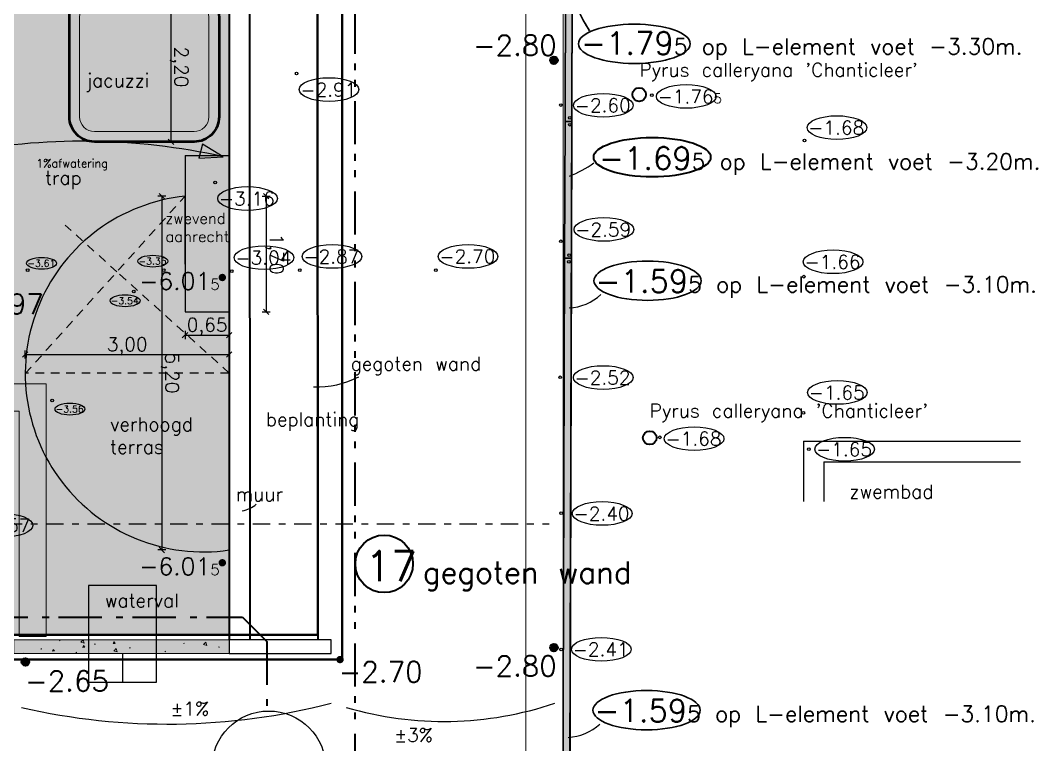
# Model space of a CAD drawing. Header units: millimetres. Extents: x 361 to 21231, y 184 to 1849.
# Drawn here: x 2509.96 to 2524.88, y 500.86 to 511.5 of the extents above; entities that cross this region are included whole.
import ezdxf

# ---------------------------------------------------------------- set-up
doc = ezdxf.new("R2010")
doc.units = ezdxf.units.MM
doc.header["$LTSCALE"] = 0.2
for name, pattern in [('[LP] Type-6', [5.288458, 3.169996, -1.059993, 0.352704, -0.705764]), ('[LP] Type-7', [9.521927, 3.169996, -1.059993, 3.175, -1.058469, 0.352704, -0.705764]), ('[LP] Type-8', [6.346927, 3.169996, -1.059993, 0.352704, -0.705764, 0.352704, -0.705764]), ('DASHDOT2', [12.7, 6.35, -3.175, 0, -3.175]), ('HIDDEN2', [4.7625, 3.175, -1.5875])]:
    doc.linetypes.add(name, pattern=pattern)
for name, color, linetype, lineweight in [('... architectuur', 7, 'Continuous', 5), ('... architectuur - ALGEMEEN', 7, 'Continuous', 5), ('... architectuur ... ALGEMEEN', 7, 'Continuous', 13), ('... interieur - ALGEMEEN', 7, 'Continuous', 5), ('aslijnen', 10, 'DASHDOT2', 25), ('bijgebouw', 7, 'Continuous', 35), ('bomen', 7, 'Continuous', 35), ('helling', 96, 'Continuous', 25), ('huis', 7, 'Continuous', 40), ('L-elementen', 7, 'Continuous', 30), ('L-elementen 2', 150, 'Continuous', 30), ('L-elementen 4', 10, 'Continuous', 30), ('L-elementen 6', 140, 'Continuous', 30), ('maten', 1, 'Continuous', 18), ('nieuwe hoogtepunten', 154, 'Continuous', 35), ('nummers', 10, 'Continuous', 35), ('titel', 7, 'Continuous', 5)]:
    doc.layers.add(name, color=color, linetype=linetype, lineweight=lineweight)
for name, color, linetype, lineweight, true_color in [('... riolering - DWA', 7, '[LP] Type-6', 35, 0x666360), ('... riolering - FWA', 7, '[LP] Type-7', 35, 0xb58900), ('... riolering - RWA', 7, '[LP] Type-8', 35, 0x0080d1), ('L-elementen 5', 7, 'Continuous', 35, 0xffa64d)]:
    doc.layers.add(name, color=color, linetype=linetype, lineweight=lineweight, true_color=true_color)
for name, color, linetype in [('3 de opmeting', 7, 'Continuous'), ('bestaande hoogtepunten', 7, 'Continuous'), ('bestaande hoogtepunten  30-6-2020', 200, 'Continuous'), ('ontwerp', 7, 'Continuous')]:
    doc.layers.add(name, color=color, linetype=linetype)
doc.styles.get("Standard").update_dxf_attribs({"font": 'txt.shx', "height": 0.2})
doc.dimstyles.new('maat aanduiding voor tuin', dxfattribs={"dimscale": 0.2, "dimtxt": 0.2, "dimasz": 0.4, "dimexe": 0.3, "dimexo": 0.3, "dimgap": 0.02, "dimtad": 1, "dimzin": 1, "dimtxsty": 'Standard', "dimblk": 'OBLIQUE', "dimcen": 0.2, "dimadec": 0, "dimazin": 3, "dimtfac": 1, "dimtix": 1, "dimtmove": 0, "dimatfit": 3, "dimldrblk": 'OBLIQUE', "dimfxl": 0.3, "dimfxlon": 1, "dimarcsym": 1})

# ---------------------------------------------------------------- blocks, each defined once
blk = doc.blocks.new('_Oblique')
at = {"color": 0, "linetype": 'ByBlock', "lineweight": -2}
blk.add_line((-0.5, -0.5), (0.5, 0.5), dxfattribs=at)
blk = doc.blocks.new('*D1694')
at = {"layer": 'Defpoints', "color": 0, "ltscale": 0.2, "transparency": 16777216}
for p in [(2512.381, 510.098), (2513.031, 510.098), (2513.031, 506.878)]:
    blk.add_point(p, dxfattribs=at)
at = {"layer": 'maten', "color": 0, "lineweight": -2, "ltscale": 0.2, "transparency": 16777216}
for p, q in [((2512.381, 506.938), (2512.381, 506.818)), ((2513.031, 506.938), (2513.031, 506.818)), ((2512.381, 506.878), (2513.031, 506.878))]:
    blk.add_line(p, q, dxfattribs=at)
at = {"layer": 'maten', "color": 0, "lineweight": -2, "ltscale": 0.2, "transparency": 16777216, "xscale": 0.08000000000000074, "yscale": 0.08000000000000074, "zscale": 0.08000000000000074}
for p, rotation in [((2512.381, 506.878), 180.0061414760521), ((2513.031, 506.878), 0.006141476052073934)]:
    blk.add_blockref('_Oblique', p, dxfattribs=dict(at, rotation=rotation))
at = {"layer": 'maten', "color": 0, "ltscale": 0.2, "transparency": 16777216, "insert": (2512.706, 506.998), "char_height": 0.2, "attachment_point": 5, "rotation": 0.0061}
blk.add_mtext('0,65', dxfattribs=at)
blk = doc.blocks.new('*D1811')
at = {"layer": 'Defpoints', "color": 0, "ltscale": 0.2, "transparency": 16777216}
for p in [(2513.031, 506.592), (2510.031, 506.319), (2513.031, 506.319)]:
    blk.add_point(p, dxfattribs=at)
at = {"layer": 'maten', "color": 0, "lineweight": -2, "ltscale": 0.2, "transparency": 16777216}
for p, q in [((2510.031, 506.532), (2510.031, 506.652)), ((2510.031, 506.592), (2513.031, 506.592)), ((2513.031, 506.532), (2513.031, 506.652))]:
    blk.add_line(p, q, dxfattribs=at)
at = {"layer": 'maten', "color": 0, "lineweight": -2, "ltscale": 0.2, "transparency": 16777216, "xscale": 0.08000000000000074, "yscale": 0.08000000000000074, "zscale": 0.08000000000000074}
for p, rotation in [((2510.031, 506.592), 180.0061414760521), ((2513.031, 506.592), 0.006141476052073934)]:
    blk.add_blockref('_Oblique', p, dxfattribs=dict(at, rotation=rotation))
at = {"layer": 'maten', "color": 0, "ltscale": 0.2, "transparency": 16777216, "insert": (2511.531, 506.713), "char_height": 0.2, "attachment_point": 5, "rotation": 0.0061}
blk.add_mtext('3,00', dxfattribs=at)
blk = doc.blocks.new('*D1812')
at = {"layer": 'Defpoints', "color": 0, "ltscale": 0.2, "transparency": 16777216}
for p in [(2512.381, 508.919), (2512.381, 507.219), (2513.575, 507.219)]:
    blk.add_point(p, dxfattribs=at)
at = {"layer": 'maten', "color": 0, "lineweight": -2, "ltscale": 0.2, "transparency": 16777216}
for p, q in [((2513.515, 508.919), (2513.635, 508.919)), ((2513.575, 508.919), (2513.575, 507.219)), ((2513.515, 507.219), (2513.635, 507.219))]:
    blk.add_line(p, q, dxfattribs=at)
at = {"layer": 'maten', "color": 0, "lineweight": -2, "ltscale": 0.2, "transparency": 16777216, "xscale": 0.08000000000000074, "yscale": 0.08000000000000074, "zscale": 0.08000000000000074}
for p, rotation in [((2513.575, 508.919), 90.00614147605208), ((2513.575, 507.219), 270.0061414760521)]:
    blk.add_blockref('_Oblique', p, dxfattribs=dict(at, rotation=rotation))
at = {"layer": 'maten', "color": 0, "ltscale": 0.2, "transparency": 16777216, "insert": (2513.696, 508.069), "char_height": 0.2, "attachment_point": 5, "rotation": 270.0061}
blk.add_mtext('1,70', dxfattribs=at)
blk = doc.blocks.new('*D1813')
at = {"layer": 'Defpoints', "color": 0, "ltscale": 0.2, "transparency": 16777216}
for p in [(2512.381, 508.919), (2512.04, 503.719), (2513.031, 503.719)]:
    blk.add_point(p, dxfattribs=at)
at = {"layer": 'maten', "color": 0, "lineweight": -2, "ltscale": 0.2, "transparency": 16777216}
for p, q in [((2512.1, 508.919), (2511.98, 508.919)), ((2512.04, 508.919), (2512.04, 503.719)), ((2512.1, 503.719), (2511.98, 503.719))]:
    blk.add_line(p, q, dxfattribs=at)
at = {"layer": 'maten', "color": 0, "lineweight": -2, "ltscale": 0.2, "transparency": 16777216, "xscale": 0.08000000000000074, "yscale": 0.08000000000000074, "zscale": 0.08000000000000074}
for p, rotation in [((2512.04, 508.919), 90.00614147605208), ((2512.04, 503.719), 270.0061414760521)]:
    blk.add_blockref('_Oblique', p, dxfattribs=dict(at, rotation=rotation))
at = {"layer": 'maten', "color": 0, "ltscale": 0.2, "transparency": 16777216, "insert": (2512.161, 506.319), "char_height": 0.2, "attachment_point": 5, "rotation": 270.0061}
blk.add_mtext('5,20', dxfattribs=at)
blk = doc.blocks.new('*D1695')
at = {"layer": 'Defpoints', "color": 0, "ltscale": 0.2, "transparency": 16777216}
for p in [(2512.381, 511.919), (2512.174, 509.719), (2512.381, 509.719)]:
    blk.add_point(p, dxfattribs=at)
at = {"layer": 'maten', "color": 0, "lineweight": -2, "ltscale": 0.2, "transparency": 16777216}
for p, q in [((2512.234, 511.919), (2512.114, 511.919)), ((2512.174, 511.919), (2512.174, 509.719)), ((2512.234, 509.719), (2512.114, 509.719))]:
    blk.add_line(p, q, dxfattribs=at)
at = {"layer": 'maten', "color": 0, "lineweight": -2, "ltscale": 0.2, "transparency": 16777216, "xscale": 0.08000000000000074, "yscale": 0.08000000000000074, "zscale": 0.08000000000000074}
for p, rotation in [((2512.174, 511.919), 90.00614147605208), ((2512.174, 509.719), 270.0061414760521)]:
    blk.add_blockref('_Oblique', p, dxfattribs=dict(at, rotation=rotation))
at = {"layer": 'maten', "color": 0, "ltscale": 0.2, "transparency": 16777216, "insert": (2512.295, 510.819), "char_height": 0.2, "attachment_point": 5, "rotation": 270.0061}
blk.add_mtext('2,20', dxfattribs=at)
blk = doc.blocks.new('Groep-83')
at = {"layer": '... architectuur - ALGEMEEN', "color": 47, "linetype": 'Continuous', "lineweight": 50, "true_color": 0x80712a, "flags": 128}
blk.add_lwpolyline([(82, 4315.3, -0.414214), (118.7, 4352), (265.3, 4352, -0.414214), (302, 4315.3), (302, 4168.7, -0.414214), (265.3, 4132), (118.7, 4132, -0.414214), (82, 4168.7)], format="xyb", close=True, dxfattribs=at)
at = {"layer": '... architectuur - ALGEMEEN', "color": 7, "linetype": 'Continuous', "lineweight": 9, "flags": 128}
blk.add_lwpolyline([(97, 4315.3, -0.414214), (118.7, 4337), (265.3, 4337, -0.414214), (287, 4315.3), (287, 4168.7, -0.414214), (265.3, 4147), (118.7, 4147, -0.414214), (97, 4168.7)], format="xyb", close=True, dxfattribs=at)

msp = doc.modelspace()

# ---------------------------------------------------------------- hatches: boundary and pattern name
at = {"layer": '... architectuur', "linetype": 'Continuous', "lineweight": 0, "true_color": 0xe6e6e6}
msp.add_hatch(color=254, dxfattribs=at).paths.add_polyline_path([(2509.861, 502.399), (2513.031, 502.399), (2513.031, 502.199), (2509.861, 502.199)])
at = {"layer": '... architectuur', "linetype": 'Continuous', "lineweight": 9, "true_color": 0x4c4c4c}
h = msp.add_hatch(dxfattribs=at)
h.set_pattern_fill('[LA] BETON STEENSLAG', color=59, scale=0.01, angle=0.0061, style=0, pattern_type=2)
h.set_pattern_definition([(7.0061, (2504.89354, 477.20813), (0.1757846, 0.414246), [0.027, -0.423]), (67.0061, (2504.89354, 477.20813), (0.44664, 0.054889), [0.027, -0.423]), (127.0061, (2504.92034, 477.21143), (-0.44664, -0.054889), [0.027, -0.423]), (345.0061, (2505.09357, 477.00815), (0.3535155, 0.353591), [0.05, -0.45]), (45.0061, (2505.09357, 477.00815), (0.482977, -0.129358), [0.05, -0.45]), (105.0061, (2505.14186, 476.9952), (-0.482977, 0.129358), [0.05, -0.45]), (24.0061, (2506.14346, 477.95827), (0.0313266, 0.29836), [0.009, -0.291]), (84.0061, (2506.14346, 477.95827), (0.2740506, 0.1220504), [0.009, -0.291]), (144.0061, (2506.15169, 477.96193), (-0.2740506, -0.1220504), [0.009, -0.291])])
h.paths.add_polyline_path([(2509.861, 502.399), (2513.031, 502.399), (2513.031, 502.199), (2509.861, 502.199)])
at = {"layer": '... architectuur - ALGEMEEN', "linetype": 'Continuous', "lineweight": 5, "transparency": 33554508}
h = msp.add_hatch(color=7, dxfattribs=at)
h.set_gradient(color1=(255, 255, 214), color2=(255, 255, 163))
h.paths.add_polyline_path([(2513.03, 514.329), (2513.032, 502.489), (2512.989, 502.489), (2512.989, 502.479), (2504.818, 502.493), (2504.817, 505.514), (2508.902, 505.499), (2508.89, 514.344), (2512.987, 514.344), (2512.987, 514.329)])
at = {"layer": 'L-elementen 2', "ltscale": 0.2}
h = msp.add_hatch(color=256, dxfattribs=at)
h.dxf.hatch_style = 1
h.paths.add_polyline_path([(2518.088, 516.028), (2517.988, 516.028), (2517.981, 514.029), (2518.081, 514.029)])
edge = h.paths.add_edge_path()
edge.add_line((2517.993, 484.979), (2518.088, 516.028))
at = {"layer": 'L-elementen 4', "ltscale": 0.2}
h = msp.add_hatch(color=256, dxfattribs=at)
h.dxf.hatch_style = 1
h.paths.add_polyline_path([(2517.975, 512.029), (2518.075, 512.028), (2518.069, 510.018), (2517.969, 510.019)])
at = {"layer": 'L-elementen 5', "ltscale": 0.2}
h = msp.add_hatch(color=256, dxfattribs=at)
h.dxf.hatch_style = 1
h.paths.add_polyline_path([(2517.969, 510.019), (2518.069, 510.019), (2518.063, 508.008), (2517.963, 508.009)])
at = {"layer": 'L-elementen 6', "ltscale": 0.2}
h = msp.add_hatch(color=256, dxfattribs=at)
h.dxf.hatch_style = 1
h.paths.add_polyline_path([(2517.963, 508.009), (2518.063, 508.008), (2517.993, 484.979), (2517.893, 484.98)])
at = {"layer": 'nieuwe hoogtepunten', "ltscale": 0.2}
h = msp.add_hatch(color=256, dxfattribs=at)
h.dxf.hatch_style = 1
edge = h.paths.add_edge_path()
edge.add_arc((2517.806, 510.917), 0.055, 0, 360)
h = msp.add_hatch(color=256, dxfattribs=at)
h.dxf.hatch_style = 1
edge = h.paths.add_edge_path()
edge.add_arc((2512.929, 507.724), 0.055, 0.0061, 360.0061)
h = msp.add_hatch(color=256, dxfattribs=at)
h.dxf.hatch_style = 1
edge = h.paths.add_edge_path()
edge.add_arc((2512.929, 503.531), 0.055, 0.0061, 360.0061)
h = msp.add_hatch(color=256, dxfattribs=at)
h.dxf.hatch_style = 1
edge = h.paths.add_edge_path()
edge.add_arc((2517.806, 502.285), 0.055, 0, 360)
h = msp.add_hatch(color=256, dxfattribs=at)
h.dxf.hatch_style = 1
edge = h.paths.add_edge_path()
edge.add_arc((2510.035, 502.074), 0.055, 0, 360)
h = msp.add_hatch(color=256, dxfattribs=at)
h.dxf.hatch_style = 1
edge = h.paths.add_edge_path()
edge.add_arc((2514.66, 502.108), 0.055, 0, 360)

# ---------------------------------------------------------------- linework, layer by layer
at = {"layer": '... architectuur', "flags": 128}
msp.add_lwpolyline([(2509.861, 502.399), (2513.031, 502.399), (2513.031, 502.199), (2509.861, 502.199)], close=True, dxfattribs=at)
at = {"layer": '... architectuur - ALGEMEEN', "color": 7, "linetype": 'Continuous', "lineweight": 9, "transparency": 33554534}
msp.add_line((2517.387, 537.409), (2517.393, 485.899), dxfattribs=at)
at = {"layer": '... architectuur - ALGEMEEN', "color": 7, "linetype": 'Continuous', "lineweight": 9, "flags": 128}
msp.add_lwpolyline([(2508.941, 506.159), (2510.341, 506.159), (2510.341, 502.449), (2509.941, 502.449), (2509.941, 505.759), (2508.941, 505.759)], close=True, dxfattribs=at)
at = {"layer": '... architectuur ... ALGEMEEN', "color": 150, "lineweight": 25, "true_color": 0x0099ff}
msp.add_circle((2513.613, 500.514), 0.838, dxfattribs=at)
at = {"layer": '... interieur - ALGEMEEN', "color": 31, "linetype": 'Continuous', "lineweight": 9, "true_color": 0xfecc66}
msp.add_line((2517.943, 485.1), (2517.94, 516.1), dxfattribs=at)
at = {"layer": '... riolering - DWA', "color": 150, "true_color": 0x0099ff}
msp.add_line((2508.348, 502.729), (2513.228, 502.729), dxfattribs=at)
at = {"layer": '... riolering - DWA', "color": 150, "true_color": 0x0099ff, "transparency": 33554687}
for p, q in [((2513.228, 502.729), (2513.585, 502.372)), ((2513.585, 502.372), (2513.585, 501.351))]:
    msp.add_line(p, q, dxfattribs=at)
at = {"layer": '... riolering - RWA', "transparency": 33554687}
msp.add_line((2514.883, 500.384), (2514.883, 516.903), dxfattribs=at)
at = {"layer": '3 de opmeting', "ltscale": 0.2}
for p, q in [((2517.893, 484.98), (2517.988, 516.029)), ((2517.993, 484.979), (2518.088, 516.028)), ((2517.969, 510.019), (2518.069, 510.018)), ((2517.963, 508.009), (2518.063, 508.008)), ((2521.473, 505.316), (2521.473, 504.433)), ((2521.473, 505.316), (2524.668, 505.316)), ((2521.773, 505.016), (2521.773, 504.433)), ((2521.773, 505.016), (2524.668, 505.016))]:
    msp.add_line(p, q, dxfattribs=at)
at = {"layer": 'aslijnen', "ltscale": 0.2}
msp.add_line((2490.883, 504.102), (2517.735, 504.105), dxfattribs=at)
at = {"layer": 'bestaande hoogtepunten', "ltscale": 0.2}
for centre in [(2514.022, 510.721), (2512.824, 509.119), (2510.067, 507.833), (2512.067, 507.833), (2513.067, 507.816), (2514.067, 507.833), (2516.067, 507.833), (2511.626, 507.518), (2510.427, 505.917)]:
    msp.add_circle(centre, 0.02, dxfattribs=at)
at = {"layer": 'bestaande hoogtepunten'}
for centre, major_axis in [((2514.498, 510.486), (-0.439, 0)), ((2513.3, 508.885), (-0.439, 0)), ((2513.543, 508.016), (-0.439, 0)), ((2514.543, 508.034), (-0.439, 0)), ((2516.543, 508.034), (-0.439, 0)), ((2510.272, 507.933), (-0.22, 0)), ((2511.908, 507.964), (-0.22, 0)), ((2511.499, 507.382), (-0.22, 0)), ((2510.689, 505.79), (-0.22, 0)), ((2509.704, 504.081), (-0.439, 0)), ((2509.704, 504.081), (-0.439, 0))]:
    msp.add_ellipse(centre, major_axis=major_axis, ratio=0.39726, dxfattribs=at)
at = {"layer": 'bestaande hoogtepunten  30-6-2020', "ltscale": 0.2}
for centre in [(2519.247, 510.405), (2517.908, 510.259), (2518.041, 510.07), (2518.039, 509.97), (2521.49, 509.736), (2517.907, 508.256), (2518.026, 507.953), (2518.028, 508.053), (2521.481, 507.736), (2517.899, 506.257), (2521.473, 505.736), (2519.364, 505.375), (2521.553, 505.2), (2517.912, 504.259), (2517.913, 502.257)]:
    msp.add_circle(centre, 0.02, dxfattribs=at)
at = {"layer": 'bestaande hoogtepunten  30-6-2020', "color": 1, "lineweight": 30, "ltscale": 0.2}
msp.add_arc((2520.703, 512.85), 2.808, 198.2005, 212.3493, dxfattribs=at)
at = {"layer": 'bestaande hoogtepunten  30-6-2020', "color": 1, "lineweight": 30}
msp.add_ellipse((2518.988, 511.159), major_axis=(-0.822, 0), ratio=0.351715, dxfattribs=at)
at = {"layer": 'bestaande hoogtepunten  30-6-2020'}
for centre in [(2519.751, 510.386), (2518.532, 510.255), (2521.967, 509.927), (2518.54, 508.431), (2521.911, 507.955), (2518.53, 506.253), (2521.973, 506.035), (2519.867, 505.355), (2522.081, 505.2), (2518.515, 504.256), (2518.502, 502.259)]:
    msp.add_ellipse(centre, major_axis=(-0.439, 0), ratio=0.39726, dxfattribs=at)
at = {"layer": 'bijgebouw', "ltscale": 0.2}
for p, q in [((2513.03, 514.419), (2513.032, 502.399)), ((2513.33, 514.419), (2513.332, 502.399)), ((2514.33, 514.419), (2514.332, 502.399))]:
    msp.add_line(p, q, dxfattribs=at)
at = {"layer": 'bomen', "ltscale": 0.2}
for centre in [(2519.059, 510.413), (2519.215, 505.367)]:
    msp.add_circle(centre, 0.1, dxfattribs=at)
at = {"layer": 'helling', "ltscale": 0.2}
for p, q in [((2512.639, 509.682), (2512.583, 509.479)), ((2512.944, 509.498), (2512.639, 509.682)), ((2512.583, 509.479), (2512.944, 509.498))]:
    msp.add_line(p, q, dxfattribs=at)
for centre, radius, start, end in [((2510.867, 500.17), 9.557, 77.4503, 101.2572), ((2512.126, 510.729), 9.569, 257.007, 284.5511), ((2516.187, 506.309), 5.11, 253.6758, 288.6365)]:
    msp.add_arc(centre, radius, start, end, dxfattribs=at)
at = {"layer": 'huis', "ltscale": 0.2}
for p, q in [((2514.69, 514.779), (2514.692, 502.11)), ((2514.33, 514.419), (2514.332, 502.47)), ((2509.851, 502.47), (2514.332, 502.47)), ((2509.491, 502.11), (2514.692, 502.11))]:
    msp.add_line(p, q, dxfattribs=at)
at = {"layer": 'L-elementen', "ltscale": 0.2}
for points in [[(2517.975, 512.029), (2518.075, 512.028), (2518.069, 510.018), (2517.969, 510.019)], [(2517.969, 510.019), (2518.069, 510.019), (2518.063, 508.008), (2517.963, 508.009)], [(2517.963, 508.009), (2518.063, 508.008), (2517.993, 484.979), (2517.893, 484.98)]]:
    msp.add_lwpolyline(points, close=True, dxfattribs=at)
at = {"layer": 'L-elementen 5'}
msp.add_ellipse((2519.25, 509.492), major_axis=(-0.86, 0), ratio=0.336251, dxfattribs=at)
at = {"layer": 'L-elementen 6'}
for centre in [(2519.182, 507.677), (2519.168, 501.364)]:
    msp.add_ellipse(centre, major_axis=(-0.788, 0), ratio=0.367209, dxfattribs=at)
at = {"layer": 'nieuwe hoogtepunten', "ltscale": 0.2}
for centre in [(2517.806, 510.917), (2517.806, 502.284), (2510.033, 502.073)]:
    msp.add_circle(centre, 0.055, dxfattribs=at)
at = {"layer": 'nummers', "ltscale": 0.05}
msp.add_circle((2515.309, 503.515), 0.423, dxfattribs=at)
at = {"layer": 'ontwerp', "ltscale": 0.2}
for p, q in [((2513.031, 507.919), (2513.031, 511.419)), ((2512.381, 509.519), (2512.381, 507.919)), ((2512.381, 509.519), (2513.031, 509.519)), ((2512.381, 507.919), (2512.381, 508.919)), ((2512.381, 508.919), (2512.381, 507.219)), ((2513.031, 508.919), (2513.031, 503.719)), ((2512.381, 507.219), (2513.031, 507.219)), ((2511.961, 503.199), (2510.961, 503.199)), ((2510.961, 503.199), (2510.961, 501.776)), ((2511.961, 502.199), (2511.961, 503.199)), ((2511.461, 502.199), (2511.461, 501.776)), ((2511.961, 501.776), (2511.961, 502.199)), ((2513.031, 502.199), (2514.532, 502.199)), ((2510.961, 501.776), (2511.961, 501.776))]:
    msp.add_line(p, q, dxfattribs=at)
at = {"layer": 'ontwerp', "color": 152, "linetype": 'HIDDEN2', "ltscale": 0.2, "true_color": 0x2776bb}
for p, q in [((2510.031, 506.312), (2512.381, 508.919)), ((2511.379, 507.808), (2510.619, 508.493)), ((2513.031, 506.319), (2511.379, 507.808))]:
    msp.add_line(p, q, dxfattribs=at)
at = {"layer": 'ontwerp', "linetype": 'HIDDEN2', "ltscale": 0.2}
msp.add_line((2513.031, 506.319), (2510.031, 506.319), dxfattribs=at)
at = {"layer": 'ontwerp', "ltscale": 0.2}
msp.add_lwpolyline([(2514.532, 502.399), (2513.031, 502.399), (2513.031, 502.199), (2514.532, 502.199)], close=True, dxfattribs=at)
for centre, radius, start, end in [((2517.397, 510.803), 1.713, 291.796, 305.5868), ((2512.652, 506.312), 2.621, 95.9368, 278.3255), ((2517.986, 508.035), 0.759, 273.1113, 312.1026), ((2514.331, 507.423), 1.305, 267.3817, 297.5421), ((2513.149, 504.718), 0.43, 279.7825, 310.364), ((2517.972, 501.722), 0.759, 273.1113, 312.1026)]:
    msp.add_arc(centre, radius, start, end, dxfattribs=at)

# ---------------------------------------------------------------- block references
at = {"layer": '... riolering - FWA', "color": 7, "transparency": 33554559, "xscale": 0.01, "yscale": 0.01, "zscale": 0.01}
msp.add_blockref('Groep-83', (2509.861, 468.399), dxfattribs=at)

# ---------------------------------------------------------------- texts
at = {"layer": '3 de opmeting', "ltscale": 0.2, "insert": (2522.151, 504.677), "char_height": 0.2, "attachment_point": 1, "rotation": 0.0061}
msp.add_mtext_dynamic_manual_height_columns('zwembad', width=0.1821, gutter_width=1, heights=[0], dxfattribs=at)
at = {"layer": 'bestaande hoogtepunten', "attachment_point": 1, "rotation": 0.0061}
for s, insert, char_height, width in [('-2.91', (2514.078, 510.584), 0.2, 0.69801), ('-3.16', (2512.879, 508.983), 0.2, 0.69801), ('-3.04', (2513.123, 508.115), 0.2, 0.69801), ('-2.87', (2514.122, 508.132), 0.2, 0.69801), ('-2.70', (2516.122, 508.133), 0.2, 0.69801), ('-3.61', (2510.062, 507.982), 0.1, 0.349), ('-3.35', (2511.697, 508.013), 0.1, 0.349), ('-3.54', (2511.289, 507.431), 0.1, 0.349), ('-3.56', (2510.479, 505.839), 0.1, 0.349), ('-3.57', (2509.284, 504.179), 0.2, 0.69801), ('-3.57', (2509.284, 504.179), 0.2, 0.69801)]:
    msp.add_mtext(s, dxfattribs=dict(at, insert=insert, char_height=char_height, width=width))
at = {"layer": 'bestaande hoogtepunten  30-6-2020', "color": 1, "lineweight": 30, "insert": (2518.204, 511.334), "char_height": 0.23547, "width": 8.4197, "attachment_point": 1, "rotation": 0.0061}
msp.add_mtext('{\\H1.4076x;-1.79\\H0.7105x;5 op L-element voet -3.30m.}', dxfattribs=at)
at = {"layer": 'bestaande hoogtepunten  30-6-2020', "char_height": 0.2, "attachment_point": 1, "rotation": 0.0061}
for s, insert, width in [('-1.76{\\H0.7105x;5}', (2519.331, 510.484), 0.69801), ('-2.60', (2518.112, 510.353), 0.69801), ('-1.68', (2521.546, 510.026), 0.69801), ('-2.59', (2518.119, 508.529), 0.69801), ('-1.66', (2521.491, 508.053), 0.69801), ('-2.52', (2518.109, 506.351), 0.69801), ('-1.65', (2521.553, 506.133), 0.69801), ('-1.68', (2519.447, 505.454), 0.71203), ('-1.65', (2521.66, 505.298), 0.69801), ('-2.40', (2518.095, 504.354), 0.69801), ('-2.41', (2518.082, 502.357), 0.69801)]:
    msp.add_mtext(s, dxfattribs=dict(at, insert=insert, width=width))
at = {"layer": 'helling', "ltscale": 0.2, "attachment_point": 1}
for s, width, gutter_width, insert, char_height in [('1%afwatering', 0.75079, 0.6, (2510.192, 509.462), 0.12), ('%%P1%', 1.20236, 1, (2512.169, 501.485), 0.2), ('%%P3%', 1.20236, 1, (2515.458, 501.1), 0.2)]:
    msp.add_mtext_dynamic_manual_height_columns(s, width=width, gutter_width=gutter_width, heights=[0], dxfattribs=dict(at, insert=insert, char_height=char_height))
at = {"layer": 'L-elementen 4', "ltscale": 0.2, "insert": (2515.879, 503.548), "char_height": 0.32, "attachment_point": 1, "rotation": 0.0061}
msp.add_mtext_dynamic_manual_height_columns('gegoten wand', width=4.04317, gutter_width=1.6, heights=[0], dxfattribs=at)
at = {"layer": 'L-elementen 5', "insert": (2518.467, 509.643), "char_height": 0.23547, "width": 8.10092, "attachment_point": 1, "rotation": 0.0061}
msp.add_mtext('{\\H1.4076x;-1.69\\H0.7105x;5 op L-element voet -3.20m.}', dxfattribs=at)
at = {"layer": 'L-elementen 6', "char_height": 0.23547, "attachment_point": 1, "rotation": 0.0061}
for insert, width in [((2518.416, 507.836), 7.4858), ((2518.401, 501.523), 8.10698)]:
    msp.add_mtext('{\\H1.4076x;-1.59\\H0.7105x;5 op L-element voet -3.10m.}', dxfattribs=dict(at, insert=insert, width=width))
at = {"layer": 'nieuwe hoogtepunten', "ltscale": 0.2, "attachment_point": 1, "rotation": 0.0061}
for s, width, gutter_width, insert, char_height in [('-2.80', 3.39192, 1.5, (2516.613, 511.286), 0.3), ('-6.01{\\H0.62745x;5}', 2.88313, 1.275, (2511.705, 507.798), 0.255), ('-5.97', 3.39192, 1.5, (2509.069, 507.486), 0.3), ('-6.01{\\H0.62745x;5}', 2.88313, 1.275, (2511.705, 503.605), 0.255), ('-2.80', 3.39192, 1.5, (2516.613, 502.163), 0.3), ('-2.70', 3.39192, 1.5, (2514.639, 502.078), 0.3), ('-2.65', 3.39192, 1.5, (2510.028, 501.943), 0.3)]:
    msp.add_mtext_dynamic_manual_height_columns(s, width=width, gutter_width=gutter_width, heights=[0], dxfattribs=dict(at, insert=insert, char_height=char_height))
at = {"layer": 'nummers', "ltscale": 0.05, "insert": (2515.031, 503.703), "char_height": 0.4428, "attachment_point": 1, "rotation": 0.0061}
msp.add_mtext_dynamic_manual_height_columns('17', width=1.14354, gutter_width=1.43, heights=[0], dxfattribs=at)
at = {"layer": 'ontwerp', "ltscale": 0.2, "insert": (2510.929, 510.722), "char_height": 0.2, "attachment_point": 1}
msp.add_mtext_dynamic_manual_height_columns('jacuzzi', width=1.75979, gutter_width=1, heights=[0], dxfattribs=at)
at = {"layer": 'ontwerp', "ltscale": 0.2, "rotation": 0.0061}
for s, width, gutter_width, insert, char_height, attachment_point in [('trap', 1.21668, 1, (2510.321, 509.29), 0.2, 1), ('zwevend\\Paanrecht', 0.49402, 0.8, (2512.092, 508.673), 0.16, 1), ('gegoten wand', 2.85123, 1, (2514.816, 506.557), 0.2, 1), ('beplanting', 1.21668, 1, (2513.57, 505.739), 0.2, 1), ('verhoogd terras', 1.21668, 1, (2511.278, 505.667), 0.2, 1), ('muur', 1.21668, 1, (2513.126, 504.638), 0.2, 1), ('waterval', 1.21668, 1, (2511.199, 502.876), 0.2, 7)]:
    msp.add_mtext_dynamic_manual_height_columns(s, width=width, gutter_width=gutter_width, heights=[0], dxfattribs=dict(at, insert=insert, char_height=char_height, attachment_point=attachment_point))
at = {"layer": 'titel', "char_height": 0.2, "width": 5.565, "attachment_point": 1, "rotation": 0.0061}
for insert in [(2519.062, 510.876), (2519.213, 505.866)]:
    msp.add_mtext("Pyrus calleryana 'Chanticleer'", dxfattribs=dict(at, insert=insert))

# ---------------------------------------------------------------- dimensions: what is measured, and where the dimension line sits
at = {"layer": 'maten', "ltscale": 0.2}
for base, p1, p2, angle, picture, middle in [((2512.174, 509.719), (2512.381, 511.919), (2512.381, 509.719), 90.0061, '*D1695', (2512.295, 510.819)), ((2513.031, 506.592), (2510.031, 506.319), (2513.031, 506.319), 0.0061, '*D1811', (2511.531, 506.713))]:
    dim = msp.add_linear_dim(base=base, p1=p1, p2=p2, angle=angle, dimstyle='maat aanduiding voor tuin', dxfattribs=at)
    dim.commit()
    dim.dimension.update_dxf_attribs({"geometry": picture, "text_midpoint": middle})
for base, p1, p2, angle, picture, middle in [((2513.031, 506.878), (2512.381, 510.098), (2513.031, 510.098), 0.0061, '*D1694', (2512.706, 506.878)), ((2512.04, 503.719), (2512.381, 508.919), (2513.031, 503.719), 90.0061, '*D1813', (2512.04, 506.319)), ((2513.575, 507.219), (2512.381, 508.919), (2512.381, 507.219), 90.0061, '*D1812', (2513.575, 508.069))]:
    dim = msp.add_linear_dim(base=base, p1=p1, p2=p2, angle=angle, dimstyle='maat aanduiding voor tuin', dxfattribs=at)
    dim.commit()
    dim.dimension.update_dxf_attribs({"geometry": picture, "text_midpoint": middle, "dimtype": 160})

doc.saveas('drawing.dxf')
